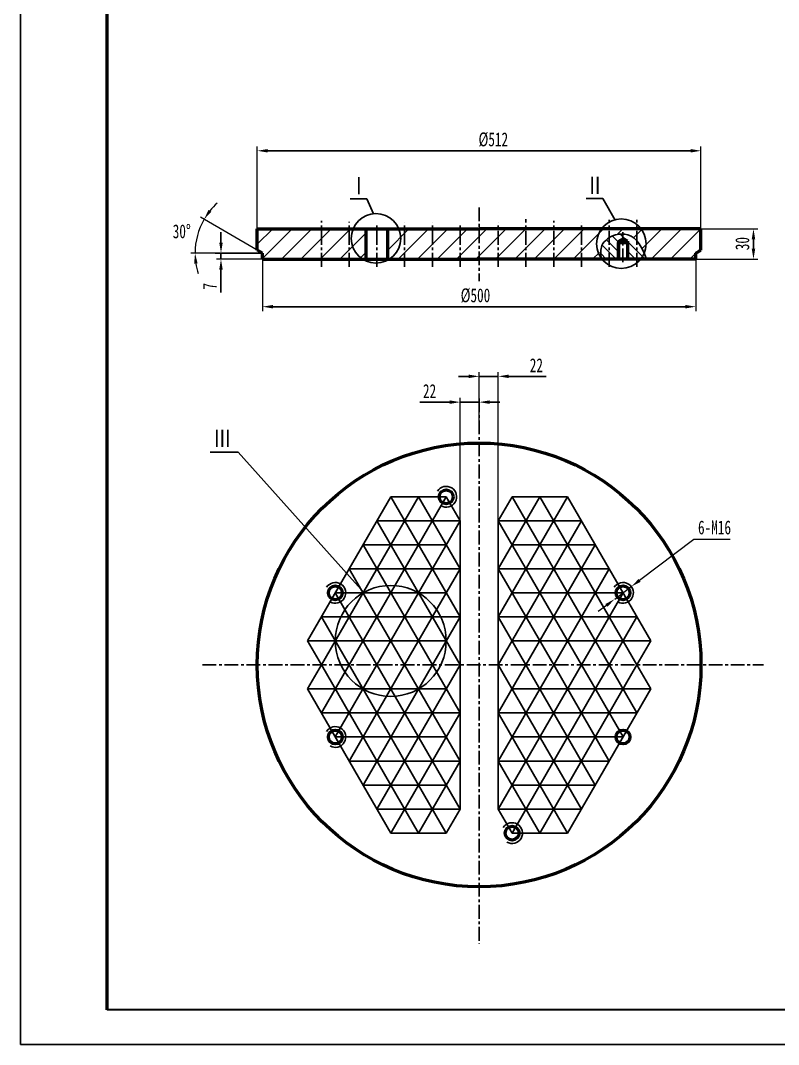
# Model space of a CAD drawing. Header units: millimetres. Extents: x 14092 to 63012, y 39469 to 71324.
# Drawn here: x 21018 to 22768, y 39661 to 42024 of the extents above; entities that cross this region are included whole.
import ezdxf

# ---------------------------------------------------------------- set-up
doc = ezdxf.new("R2010")
doc.units = ezdxf.units.MM
doc.linetypes.add('CENTER', pattern=[50.800000000000004, 31.75, -6.35, 6.35, -6.35])
doc.linetypes.add('PHANTOM2', pattern=[31.750000000000004, 15.875, -3.175, 3.175, -3.175, 3.175, -3.175])
doc.layers.get('0').update_dxf_attribs({"lineweight": 60})
doc.layers.get('DEFPOINTS').update_dxf_attribs({"color": 1, "linetype": 'PHANTOM2', "lineweight": 30})
doc.layers.add('CCX', color=1, linetype='Continuous', lineweight=30)
doc.layers.add('DD', color=1, linetype='CENTER', lineweight=30)
doc.styles.add('HZ', font='SIMFANG.TTF', dxfattribs={"width": 0.7})
doc.styles.add('HZ123', font='SIMFANG.TTF', dxfattribs={"width": 0.7, "height": 2.5})
doc.dimstyles.new('ISO-25$0', dxfattribs={"dimscale": 8, "dimtxt": 4, "dimasz": 3, "dimexe": 1.25, "dimexo": 0, "dimgap": 1.2, "dimtad": 1, "dimdec": 0, "dimtxsty": 'HZ', "dimcen": 0, "dimclrd": 256, "dimclrt": 256, "dimadec": 0, "dimazin": 0, "dimtm": 1e-09, "dimtfac": 8, "dimtdec": 0, "dimtmove": 0, "dimatfit": 2, "dimfxl": 1, "dimlwd": -1, "dimarcsym": 0})
doc.dimstyles.new('ISO-25$2', dxfattribs={"dimscale": 8, "dimtxt": 4, "dimasz": 3, "dimexe": 1.25, "dimexo": 0, "dimgap": 1.5, "dimtad": 2, "dimtih": 1, "dimtoh": 1, "dimdec": 0, "dimdsep": 46, "dimtxsty": 'HZ', "dimcen": 3, "dimadec": 0, "dimazin": 0, "dimtm": 1e-09, "dimtfac": 8, "dimtdec": 0, "dimtmove": 0, "dimatfit": 3, "dimfxl": 1, "dimarcsym": 0})
doc.dimstyles.new('ISO-25$3', dxfattribs={"dimscale": 8, "dimtxt": 4, "dimasz": 3, "dimexe": 1.25, "dimexo": 0, "dimgap": 1.5, "dimtad": 2, "dimtih": 1, "dimtoh": 1, "dimdec": 0, "dimdsep": 46, "dimtxsty": 'HZ', "dimcen": -2.5, "dimadec": 0, "dimazin": 0, "dimtm": 1e-09, "dimtfac": 8, "dimtdec": 0, "dimtmove": 0, "dimatfit": 3, "dimldrblk": 'NONE', "dimfxl": 1, "dimarcsym": 0})

# ---------------------------------------------------------------- blocks, each defined once
blk = doc.blocks.new('*D97')
at = {"layer": 'CCX', "color": 0, "lineweight": -2}
for p, q in [((21565.05848013189, 41542.88296739948), (21565.05848013189, 41732.93351342622)), ((22589.05848013189, 41542.88296739948), (22589.05848013189, 41732.93351342622))]:
    blk.add_line(p, q, dxfattribs=at)
at = {"layer": 'CCX'}
blk.add_line((21589.05848013189, 41722.93351342622), (22565.05848013189, 41722.93351342622), dxfattribs=at)
for points in [[(21589.05848013189, 41726.93351342622), (21589.05848013189, 41718.93351342622), (21565.05848013189, 41722.93351342622)], [(22565.05848013189, 41726.93351342622), (22565.05848013189, 41718.93351342622), (22589.05848013189, 41722.93351342622)]]:
    blk.add_solid(points, dxfattribs=at)
at = {"layer": 'DEFPOINTS', "color": 0}
for p in [(22589.05848013189, 41722.93351342622), (21565.05848013189, 41542.88296739948), (22589.05848013189, 41542.88296739948)]:
    blk.add_point(p, dxfattribs=at)
at = {"layer": 'CCX', "insert": (22109.76128540249, 41748.53351342622), "char_height": 32, "attachment_point": 5, "style": 'HZ'}
blk.add_mtext('{\\Ftxt|c134;%%C}512', dxfattribs=at)
blk = doc.blocks.new('*D98')
at = {"layer": 'CCX', "color": 0, "lineweight": -2}
for p, q in [((21577.05848013189, 41472.88296739948), (21577.05848013189, 41353.11686645494)), ((22577.05848013189, 41472.88296739948), (22577.05848013189, 41353.11686645494))]:
    blk.add_line(p, q, dxfattribs=at)
at = {"layer": 'CCX'}
blk.add_line((21601.05848013189, 41363.11686645494), (22553.05848013189, 41363.11686645494), dxfattribs=at)
for points in [[(21601.05848013189, 41367.11686645494), (21601.05848013189, 41359.11686645494), (21577.05848013189, 41363.11686645494)], [(22553.05848013189, 41367.11686645494), (22553.05848013189, 41359.11686645494), (22577.05848013189, 41363.11686645494)]]:
    blk.add_solid(points, dxfattribs=at)
at = {"layer": 'DEFPOINTS', "color": 0}
for p in [(21577.05848013189, 41472.88296739948), (22577.05848013189, 41472.88296739948), (22577.05848013189, 41363.11686645494)]:
    blk.add_point(p, dxfattribs=at)
at = {"layer": 'CCX', "insert": (22068.52247456853, 41388.71686645494), "char_height": 32, "attachment_point": 5, "style": 'HZ'}
blk.add_mtext('{\\Ftxt|c134;%%C}500', dxfattribs=at)
blk = doc.blocks.new('*D99')
at = {"layer": 'CCX', "color": 0, "lineweight": -2}
for p, q in [((21565.05848013188, 41493.81117062975), (21433.54784695854, 41569.73887009366)), ((21468.00136655667, 41486.88296739947), (21411.34667474349, 41486.88296739948))]:
    blk.add_line(p, q, dxfattribs=at)
for start, end in [(132.3203707237763, 141.1601853618917), (150.0000000000072, 180.0000000000016), (188.839814638117, 197.6796292762325)]:
    blk.add_arc((21577.05848013189, 41486.88296739948), 155.7118053883922, start, end, dxfattribs=at)
at = {"layer": 'CCX', "color": 0}
for points in [[(21459.07385728875, 41582.27586711957), (21452.47452007535, 41586.79789634812), (21442.20810099639, 41564.73887009366)], [(21419.20814134455, 41462.64608074089), (21427.18434963376, 41463.26260432277), (21421.34667474349, 41486.88296739948)]]:
    blk.add_solid(points, dxfattribs=at)
at = {"layer": 'DEFPOINTS', "color": 0}
for p in [(21430.73724563916, 41540.1395413959), (21565.05848013188, 41493.81117062975), (21468.00136655667, 41486.88296739947), (21577.05848013189, 41486.88296739948), (21577.05848013188, 41486.88296739948)]:
    blk.add_point(p, dxfattribs=at)
at = {"layer": 'CCX', "color": 0, "insert": (21390.66346903576, 41536.82736009586), "char_height": 32, "attachment_point": 5, "style": 'HZ'}
blk.add_mtext('30°', dxfattribs=at)
blk = doc.blocks.new('*D100')
at = {"layer": 'CCX'}
for p, q in [((21481.19435479363, 41510.88296739948), (21481.19435479363, 41534.88296739948)), ((21481.19435479363, 41486.88296739948), (21481.19435479363, 41472.88296739948)), ((21481.19435479363, 41448.88296739948), (21481.19435479363, 41395.63323766975))]:
    blk.add_line(p, q, dxfattribs=at)
at = {"layer": 'CCX', "color": 0, "lineweight": -2}
for p, q in [((21577.05848013189, 41486.88296739948), (21471.19435479363, 41486.88296739948)), ((21577.05848013189, 41472.88296739948), (21471.19435479363, 41472.88296739948))]:
    blk.add_line(p, q, dxfattribs=at)
at = {"layer": 'CCX'}
for points in [[(21477.19435479363, 41510.88296739948), (21485.19435479363, 41510.88296739948), (21481.19435479363, 41486.88296739948)], [(21477.19435479363, 41448.88296739948), (21485.19435479363, 41448.88296739948), (21481.19435479363, 41472.88296739948)]]:
    blk.add_solid(points, dxfattribs=at)
at = {"layer": 'DEFPOINTS', "color": 0}
for p in [(21481.19435479363, 41472.88296739948), (21577.05848013189, 41486.88296739948), (21577.05848013189, 41472.88296739948)]:
    blk.add_point(p, dxfattribs=at)
at = {"layer": 'CCX', "insert": (21455.59435479363, 41410.25810253462), "char_height": 32, "attachment_point": 5, "rotation": 90, "style": 'HZ'}
blk.add_mtext('7', dxfattribs=at)
blk = doc.blocks.new('*D101')
at = {"layer": 'CCX', "color": 0, "lineweight": -2}
for p, q in [((22589.05848013189, 41542.88296739948), (22720.19967130332, 41542.88296739948)), ((22577.05848013189, 41472.88296739948), (22720.19967130332, 41472.88296739948))]:
    blk.add_line(p, q, dxfattribs=at)
at = {"layer": 'CCX'}
blk.add_line((22710.19967130332, 41518.88296739948), (22710.19967130332, 41496.88296739948), dxfattribs=at)
for points in [[(22706.19967130332, 41518.88296739948), (22714.19967130332, 41518.88296739948), (22710.19967130332, 41542.88296739948)], [(22706.19967130332, 41496.88296739948), (22714.19967130332, 41496.88296739948), (22710.19967130332, 41472.88296739948)]]:
    blk.add_solid(points, dxfattribs=at)
at = {"layer": 'DEFPOINTS', "color": 0}
for p in [(22589.05848013189, 41542.88296739948), (22577.05848013189, 41472.88296739948), (22710.19967130332, 41472.88296739948)]:
    blk.add_point(p, dxfattribs=at)
at = {"layer": 'CCX', "insert": (22684.59967130332, 41508.6983527971), "char_height": 32, "attachment_point": 5, "rotation": 90, "style": 'HZ'}
blk.add_mtext('30', dxfattribs=at)
blk = doc.blocks.new('*D102')
at = {"layer": 'CCX', "color": 0, "lineweight": -2}
for p, q in [((22572.23695066403, 40825.66185637551), (22447.41017809026, 40731.7146151201)), ((22656.28019390737, 40825.66185637551), (22572.23695066403, 40825.66185637551)), ((22389.88263115274, 40688.41817943138), (22428.23432911108, 40717.28246989052)), ((22370.70678217356, 40673.98603420179), (22351.53093319438, 40659.55388897222))]:
    blk.add_line(p, q, dxfattribs=at)
at = {"layer": 'CCX', "color": 0}
for points in [[(22445.004820552, 40734.91058994996), (22449.81553562853, 40728.51864029023), (22428.23432911108, 40717.28246989052)], [(22368.3014246353, 40677.18200903166), (22373.11213971183, 40670.79005937193), (22389.88263115274, 40688.41817943138)]]:
    blk.add_solid(points, dxfattribs=at)
at = {"layer": 'DEFPOINTS', "color": 0}
for p in [(22428.23432911108, 40717.28246989052), (22389.88263115274, 40688.41817943138)]:
    blk.add_point(p, dxfattribs=at)
at = {"layer": 'CCX', "color": 0, "insert": (22620.25857228574, 40853.66185637551), "char_height": 32, "attachment_point": 5, "style": 'HZ'}
blk.add_mtext('6-M16', dxfattribs=at)
blk = doc.blocks.new('_None')
blk = doc.blocks.new('*D119')
at = {"layer": 'CCX'}
for p, q in [((22009.05848013188, 41142.88526770259), (21940.06820986161, 41142.88526770259)), ((22077.05848013188, 41142.88526770259), (22033.05848013188, 41142.88526770259)), ((22101.05848013188, 41142.88526770259), (22125.05848013188, 41142.88526770259))]:
    blk.add_line(p, q, dxfattribs=at)
at = {"layer": 'CCX', "color": 0, "lineweight": -2}
for p, q in [((22033.05848013188, 40869.12720218753), (22033.05848013188, 41152.88526770259)), ((22077.05848013188, 41081.5734471343), (22077.05848013188, 41152.88526770259))]:
    blk.add_line(p, q, dxfattribs=at)
at = {"layer": 'CCX'}
for points in [[(22009.05848013188, 41146.88526770259), (22009.05848013188, 41138.88526770259), (22033.05848013188, 41142.88526770259)], [(22101.05848013188, 41146.88526770259), (22101.05848013188, 41138.88526770259), (22077.05848013188, 41142.88526770259)]]:
    blk.add_solid(points, dxfattribs=at)
at = {"layer": 'DEFPOINTS', "color": 0}
for p in [(22077.05848013188, 41142.88526770259), (22077.05848013188, 41081.5734471343), (22033.05848013188, 40869.12720218753)]:
    blk.add_point(p, dxfattribs=at)
at = {"layer": 'CCX', "insert": (21962.56334499675, 41168.48526770259), "char_height": 32, "attachment_point": 5, "style": 'HZ'}
blk.add_mtext('22', dxfattribs=at)
blk = doc.blocks.new('*D120')
at = {"layer": 'CCX', "color": 0, "lineweight": -2}
for p, q in [((22077.05848013188, 41081.5734471343), (22077.05848013188, 41212.43910418785)), ((22121.05848013188, 40869.12720218753), (22121.05848013188, 41212.43910418785))]:
    blk.add_line(p, q, dxfattribs=at)
at = {"layer": 'CCX'}
for p, q in [((22053.05848013188, 41202.43910418785), (22029.05848013188, 41202.43910418785)), ((22077.05848013188, 41202.43910418785), (22121.05848013188, 41202.43910418785)), ((22145.05848013188, 41202.43910418785), (22231.55383150435, 41202.43910418785))]:
    blk.add_line(p, q, dxfattribs=at)
for points in [[(22053.05848013188, 41206.43910418785), (22053.05848013188, 41198.43910418785), (22077.05848013188, 41202.43910418785)], [(22145.05848013188, 41206.43910418785), (22145.05848013188, 41198.43910418785), (22121.05848013188, 41202.43910418785)]]:
    blk.add_solid(points, dxfattribs=at)
at = {"layer": 'DEFPOINTS', "color": 0}
for p in [(22077.05848013188, 41202.43910418785), (22077.05848013188, 41081.5734471343), (22121.05848013188, 40869.12720218753)]:
    blk.add_point(p, dxfattribs=at)
at = {"layer": 'CCX', "insert": (22209.05869636921, 41228.03910418785), "char_height": 32, "attachment_point": 5, "style": 'HZ'}
blk.add_mtext('22', dxfattribs=at)

msp = doc.modelspace()

# ---------------------------------------------------------------- hatches: boundary and pattern name
at = {"layer": 'CCX'}
h = msp.add_hatch(dxfattribs=at)
h.set_pattern_fill('ANSI31', color=256, scale=10, style=0)
h.set_pattern_definition([(45, (-10162.96181056109, 2729.611721907786), (-22.45064030267288, 22.45064030267288), [])])
h.paths.add_polyline_path([(21713.05848013189, 41542.88296739948), (21565.05848013189, 41542.88296739948), (21565.05848013188, 41493.81117062974), (21577.05848013189, 41486.88296739947), (21577.05848013189, 41472.88296739948), (21713.0584801319, 41472.88296739948)])
h.paths.add_polyline_path([(21777.0584801319, 41542.88296739947), (21713.0584801319, 41542.88296739948), (21713.05848013189, 41472.88296739948), (21777.0584801319, 41472.88296739948)])
h.paths.add_polyline_path([(21781.78013982522, 41520.79814898221, -0.09955672514993512), (21786.22154539525, 41542.88296739947), (21777.0584801319, 41542.88296739947), (21777.0584801319, 41472.88296739948), (21807.79880143784, 41472.88296739948, -0.2539920162963497)])
h.paths.add_polyline_path([(21816.05848013189, 41542.88296739946), (21786.22154539525, 41542.88296739946, 0.09955672514990295), (21781.78013982522, 41520.79814898221, 0.2539920162963497), (21807.79880143784, 41472.88296739948), (21816.05848013189, 41472.88296739948)])
h.paths.add_polyline_path([(21896.03795302403, 41520.79814898221, 0.09955672514993512), (21891.596547454, 41542.88296739947), (21866.05848013189, 41542.88296739947), (21866.05848013189, 41472.88296739948), (21870.01929141141, 41472.88296739948, 0.2539920162963497)])
h.paths.add_polyline_path([(21905.0584801319, 41542.88296739947), (21891.596547454, 41542.88296739947, -0.09955672514993512), (21896.03795302403, 41520.79814898221, -0.2539920162963497), (21870.01929141141, 41472.88296739948), (21905.05848013189, 41472.88296739948)])
h.paths.add_polyline_path([(21969.0584801319, 41542.88296739947), (21905.0584801319, 41542.88296739947), (21905.0584801319, 41472.88296739948), (21969.0584801319, 41472.88296739948)])
h.paths.add_polyline_path([(22033.0584801319, 41542.88296739946), (21969.05848013189, 41542.88296739946), (21969.05848013189, 41472.88296739948), (22033.05848013189, 41472.88296739948)])
h.paths.add_polyline_path([(22077.05848013189, 41542.88296739947), (22033.0584801319, 41542.88296739947), (22033.05848013189, 41472.88296739948), (22077.05848013189, 41472.88296739948)])
h.paths.add_polyline_path([(22121.05848013188, 41542.88296739946), (22077.05848013189, 41542.88296739946), (22077.05848013189, 41472.88296739948), (22121.05848013188, 41472.88296739948)])
h.paths.add_polyline_path([(22185.05848013188, 41542.88296739946), (22121.05848013188, 41542.88296739946), (22121.05848013188, 41472.88296739948), (22185.05848013188, 41472.88296739948)])
h.paths.add_polyline_path([(22249.05848013188, 41542.88296739946), (22185.05848013188, 41542.88296739946), (22185.05848013188, 41472.88296739948), (22249.05848013188, 41472.88296739948)])
h.paths.add_polyline_path([(22313.05848013188, 41542.88296739947), (22249.05848013188, 41542.88296739947), (22249.05848013189, 41472.88296739948), (22313.05848013188, 41472.88296739948)])
edge = h.paths.add_edge_path()
edge.add_line((22359.54675452243, 41542.88296739947), (22313.05848013188, 41542.88296739946))
edge.add_line((22313.05848013188, 41542.88296739946), (22313.05848013189, 41472.88296739948))
edge.add_line((22313.05848013189, 41472.88296739948), (22359.32010415586, 41472.88296739948))
edge.add_spline(control_points=[(22359.32010415586, 41472.88296739948), (22359.21429006618, 41473.52996812231), (22359.11129745625, 41474.17605406922), (22359.01192526258, 41474.8209662102)], knot_values=[6.49126628716103, 6.49126628716103, 6.49126628716103, 6.49126628716103, 8.32934780011367, 8.32934780011367, 8.32934780011367, 8.32934780011367], degree=3, periodic=0)
edge.add_spline(control_points=[(22377.05848013188, 41522.29447128466), (22369.66983783549, 41517.72935511097), (22356.19458295364, 41503.91562584005), (22357.3902674762, 41485.34530663653), (22359.01192526258, 41474.8209662102)], knot_values=[8.329347800113666, 8.329347800113666, 8.329347800113666, 8.329347800113666, 32.88160936656627, 62.87731629201191, 62.87731629201191, 62.87731629201191, 62.87731629201191], degree=3, periodic=0)
edge.add_arc((22405.16399368284, 41508.49140650694), 57.12890659940603, 180, 216.1127817753548, ccw=False)
edge.add_arc((22405.16399368285, 41508.49140650694), 57.12890659940604, 142.9867795623308, 180, ccw=False)
edge = h.paths.add_edge_path()
edge.add_line((22377.05848013188, 41542.88296739948), (22359.54675452243, 41542.88296739948))
edge.add_arc((22405.16399368285, 41508.49140650694), 57.12890659940604, 142.986779562325, 180)
edge.add_arc((22405.16399368285, 41508.49140650694), 57.12890659940604, 180, 216.112781775387)
edge.add_spline(control_points=[(22359.01192526258, 41474.8209662102), (22357.3902674762, 41485.34530663653), (22356.19458295364, 41503.91562584005), (22369.66983783549, 41517.72935511097), (22377.05848013188, 41522.29447128466)], knot_values=[8.32934780011367, 8.32934780011367, 8.32934780011367, 8.32934780011367, 38.32505472555931, 62.87731629201191, 62.87731629201191, 62.87731629201191, 62.87731629201191], degree=3, periodic=0)
edge.add_line((22377.05848013188, 41522.29447128466), (22377.05848013188, 41542.88296739948))
edge = h.paths.add_edge_path()
edge.add_line((22441.05848013188, 41542.88296739948), (22377.05848013189, 41542.88296739947))
edge.add_line((22377.05848013189, 41542.88296739947), (22377.05848013189, 41522.29447128465))
edge.add_spline(control_points=[(22377.05848013188, 41522.29447128466), (22381.64314454268, 41525.12713320184), (22392.06270825923, 41529.61963329554), (22402.96591085944, 41530.76184333784), (22408.31475830854, 41530.54506858035)], knot_values=[62.87731629201191, 62.87731629201191, 62.87731629201191, 62.87731629201191, 78.11203402402191, 94.03811041615964, 94.03811041615964, 94.03811041615964, 94.03811041615964], degree=3, periodic=0)
edge.add_spline(control_points=[(22408.31475830854, 41530.54506858035), (22412.35060710388, 41530.3815062144), (22425.31280331582, 41528.32756564413), (22435.22042075989, 41521.61331312334), (22441.05848013188, 41515.27264621681)], knot_values=[94.03811041615964, 94.03811041615964, 94.03811041615964, 94.03811041615964, 106.0547620094645, 133.8903824955834, 133.8903824955834, 133.8903824955834, 133.8903824955834], degree=3, periodic=0)
edge.add_line((22441.05848013189, 41515.27264621681), (22441.05848013188, 41542.88296739948))
edge = h.paths.add_edge_path()
edge.add_line((22450.78123284327, 41542.88296739947), (22441.05848013188, 41542.88296739946))
edge.add_line((22441.05848013188, 41542.88296739946), (22441.05848013189, 41515.27264621682))
edge.add_spline(control_points=[(22441.05848013188, 41515.27264621681), (22447.9984615334, 41507.73519111387), (22453.40928237578, 41497.86472521973), (22457.97647608654, 41486.70715367138)], knot_values=[133.8903824955834, 133.8903824955834, 133.8903824955834, 133.8903824955834, 166.9799206733259, 166.9799206733259, 166.9799206733259, 166.9799206733259], degree=3, periodic=0)
edge.add_arc((22405.16399368284, 41508.49140650695), 57.12890659940604, 337.584683381688, 359.9999999999927)
edge.add_arc((22405.16399368285, 41508.49140650694), 57.12890659940604, 0, 37.01322043766923)
h.paths.add_polyline_path([(22589.05848013189, 41542.88296739948), (22450.78123284327, 41542.88296739947, -0.1629195573968596), (22462.29290028225, 41508.49140650694, -0.169844348792338), (22449.83782308636, 41472.88296739948), (22577.05848013189, 41472.88296739947), (22577.0584801319, 41486.88296739948), (22589.0584801319, 41493.81117062975)])
h = msp.add_hatch(dxfattribs=at)
h.set_pattern_fill('ANSI31', color=256, scale=5, angle=90, style=0)
h.set_pattern_definition([(135, (8733.794964216413, 13306.49709725515), (-11.22532015133644, -11.22532015133644), [])])
edge = h.paths.add_edge_path()
edge.add_line((22396.26984780509, 41511.24886437994), (22398.66771636636, 41511.24886437994))
edge.add_line((22398.66771636636, 41511.24886437994), (22398.66771636637, 41514.44602246164))
edge.add_line((22398.66771636637, 41514.44602246164), (22409.0584801319, 41520.44513271876))
edge.add_line((22409.05848013191, 41520.44513271877), (22409.05848013191, 41530.50969525707))
edge.add_spline(control_points=[(22409.05848013191, 41530.50969525706), (22403.48376421327, 41530.81417723325), (22383.71010619896, 41528.88894762296), (22355.26849930359, 41508.68142469611), (22357.48750678685, 41484.08839217802), (22359.32010415586, 41472.88296739948)], knot_values=[6.491266287161025, 6.491266287161025, 6.491266287161025, 6.491266287161025, 23.15695250470991, 62.9439318031725, 94.77772024157079, 94.77772024157079, 94.77772024157079, 94.77772024157079], degree=3, periodic=0)
edge.add_line((22359.32010415586, 41472.88296739948), (22396.26984780507, 41472.88296739948))
edge.add_line((22396.26984780507, 41472.88296739948), (22396.26984780509, 41511.24886437995))
edge = h.paths.add_edge_path()
edge.add_spline(control_points=[(22463.05746914722, 41472.88296739947), (22454.09280381471, 41499.77113596846), (22440.46397431167, 41525.72057066356), (22412.83068029445, 41530.30366377906), (22409.05848013191, 41530.50969525706)], knot_values=[94.77772024157082, 94.77772024157082, 94.77772024157082, 94.77772024157082, 168.8324331370202, 180.1094749049139, 180.1094749049139, 180.1094749049139, 180.1094749049139], degree=3, periodic=0)
edge.add_line((22409.05848013191, 41530.50969525706), (22409.05848013191, 41520.44513271876))
edge.add_line((22409.05848013191, 41520.44513271876), (22419.44924389743, 41514.44602246163))
edge.add_line((22419.44924389743, 41514.44602246163), (22419.44924389743, 41511.24886437993))
edge.add_line((22419.44924389743, 41511.24886437993), (22421.84711245871, 41511.24886437992))
edge.add_line((22421.84711245871, 41511.24886437993), (22421.84711245871, 41472.88296739947))
edge.add_line((22421.84711245871, 41472.88296739948), (22463.05746914722, 41472.88296739948))

# ---------------------------------------------------------------- linework, layer by layer
at = {"lineweight": 35}
for p, q in [((21218.40101124275, 39740.72423181004), (21218.40101124275, 44332.72423181005)), ((27666.40101124277, 39740.72423181004), (21218.40101124275, 39740.72423181004))]:
    msp.add_line(p, q, dxfattribs=at)
for p, q in [((21218.40101124275, 39740.72423181003), (21218.40101124275, 44332.72423181005)), ((21565.05848013188, 41493.81117062975), (21565.05848013189, 41542.88296739948)), ((21565.05848013189, 41542.88296739948), (22077.05848013189, 41542.88296739946)), ((21816.05848013189, 41472.88296739948), (21816.05848013189, 41542.88296739947)), ((21866.0584801319, 41472.88296739948), (21866.0584801319, 41542.88296739947)), ((22589.05848013189, 41542.88296739948), (22077.05848013189, 41542.88296739946)), ((22589.0584801319, 41493.81117062975), (22589.05848013189, 41542.88296739948)), ((22398.66771636637, 41514.44602246163), (22409.05848013191, 41520.44513271876)), ((22419.44924389744, 41514.44602246163), (22409.0584801319, 41520.44513271876)), ((21577.05848013189, 41486.88296739948), (21565.05848013188, 41493.81117062975)), ((22396.26984780508, 41511.24886437994), (22421.84711245871, 41511.24886437993)), ((22398.66771636637, 41514.44602246163), (22419.44924389743, 41514.44602246163)), ((22398.66771636637, 41514.44602246163), (22398.66771636634, 41472.88296739948)), ((22419.44924389743, 41514.44602246163), (22419.44924389743, 41472.88296739948)), ((22577.05848013189, 41486.88296739948), (22589.0584801319, 41493.81117062975)), ((21577.05848013189, 41472.88296739948), (21577.05848013188, 41486.88296739948)), ((21577.05848013189, 41472.88296739948), (22077.05848013189, 41472.88296739948)), ((22577.05848013189, 41472.88296739948), (22077.05848013189, 41472.88296739948)), ((22577.05848013189, 41472.88296739948), (22577.0584801319, 41486.88296739948))]:
    msp.add_line(p, q)
at = {"const_width": 2.400000000000007}
msp.add_lwpolyline([(27666.40101124276, 39740.72423181004), (27666.40101124276, 44332.72423181005), (21218.40101124275, 44332.72423181005), (21218.40101124275, 39740.72423181004), (27666.40101124276, 39740.72423181004)], dxfattribs=at)
for centre, radius in [((22077.05848013189, 40536.57344713432), 512), ((22001.05848013191, 40924.55282802971), 16), ((21745.05848013188, 40702.85032466095), 16), ((22409.05848013191, 40702.85032466095), 16), ((21745.05848013188, 40370.29656960769), 16), ((22409.05848013191, 40370.29656960769), 16), ((22153.05848013188, 40148.59406623892), 16)]:
    msp.add_circle(centre, radius)
at = {"layer": 'CCX', "color": 3}
for p, q in [((21018.40101124276, 39660.72423181003), (21018.40101124276, 44412.72423181005)), ((27746.40101124276, 39660.72423181004), (21018.40101124276, 39660.72423181004))]:
    msp.add_line(p, q, dxfattribs=at)
at = {"layer": 'CCX'}
for p, q in [((21817.87605247219, 41612.31173377187), (21779.02471032348, 41612.31173377187)), ((21833.14950350007, 41577.63598527585), (21817.87605247219, 41612.31173377187)), ((22362.67564801623, 41612.87078212055), (22323.82430586752, 41612.87078212055)), ((22362.67564801623, 41612.87078212055), (22390.9853929389, 41562.88296739949)), ((22396.26984780509, 41511.24886437994), (22396.26984780507, 41472.88296739948)), ((22421.84711245871, 41511.24886437994), (22421.84711245871, 41472.88296739948)), ((21577.05848013188, 41486.88296739948), (21468.00136655667, 41486.88296739948)), ((21520.674843582, 41027.65381066006), (21456.32532701457, 41027.65381066006)), ((21810.61532818071, 40703.73471086527), (21520.674843582, 41027.65381066006)), ((21681.05848013189, 40591.99907297653), (21873.05848013191, 40924.55282802977)), ((21713.05848013189, 40536.57344713432), (21937.05848013191, 40924.55282802976)), ((21777.05848013189, 40536.57344713432), (22001.05848013189, 40924.55282802976)), ((22001.05848013189, 40924.55282802976), (21873.05848013191, 40924.55282802976)), ((22033.05848013188, 40647.42469881872), (21873.05848013185, 40924.55282802977)), ((22033.05848013189, 40758.27595050311), (21937.05848013189, 40924.55282802976)), ((22033.05848013189, 40869.12720218756), (22001.05848013188, 40924.55282802976)), ((22121.05848013191, 40647.42469881872), (22281.05848013193, 40924.55282802977)), ((22121.05848013189, 40758.27595050311), (22217.05848013189, 40924.55282802976)), ((22121.05848013189, 40869.12720218756), (22153.05848013191, 40924.55282802976)), ((22377.05848013189, 40536.57344713432), (22153.05848013189, 40924.55282802976)), ((22153.05848013189, 40924.55282802976), (22281.05848013188, 40924.55282802976)), ((22441.05848013189, 40536.57344713432), (22217.05848013188, 40924.55282802976)), ((22473.05848013189, 40591.99907297653), (22281.05848013188, 40924.55282802977)), ((22033.05848013189, 40536.57344713432), (21841.05848013189, 40869.12720218755)), ((21841.05848013189, 40536.57344713432), (22033.05848013189, 40869.12720218755)), ((22033.05848013189, 40869.12720218755), (21841.05848013189, 40869.12720218755)), ((22033.05848013189, 40204.01969208108), (22033.0584801319, 40869.12720218755)), ((22121.05848013189, 40536.57344713432), (22313.05848013189, 40869.12720218755)), ((22313.05848013189, 40536.57344713432), (22121.05848013189, 40869.12720218755)), ((22121.05848013189, 40869.12720218755), (22313.05848013189, 40869.12720218755)), ((22121.05848013188, 40869.12720218755), (22121.05848013189, 40204.01969208107)), ((21969.05848013189, 40536.57344713432), (21809.05848013189, 40813.70157634534)), ((22001.05848013189, 40813.70157634535), (21809.05848013189, 40813.70157634535)), ((22153.05848013189, 40813.70157634535), (22345.05848013189, 40813.70157634535)), ((22185.05848013189, 40536.57344713432), (22345.05848013189, 40813.70157634534)), ((21905.05848013188, 40536.57344713432), (21777.05848013189, 40758.27595050314)), ((22033.05848013189, 40758.27595050314), (21777.05848013189, 40758.27595050314)), ((21905.05848013189, 40536.57344713432), (22033.05848013189, 40758.27595050313)), ((22249.05848013189, 40536.57344713432), (22121.05848013189, 40758.27595050313)), ((22121.05848013189, 40758.27595050314), (22377.05848013189, 40758.27595050314)), ((22249.05848013191, 40536.57344713432), (22377.05848013189, 40758.27595050314)), ((21841.05848013188, 40536.57344713432), (21745.05848013189, 40702.85032466093)), ((22001.05848013189, 40702.85032466093), (21745.05848013189, 40702.85032466093)), ((22153.05848013189, 40702.85032466093), (22409.05848013189, 40702.85032466093)), ((22313.05848013191, 40536.57344713432), (22409.05848013189, 40702.85032466093)), ((21777.05848013189, 40536.57344713432), (21713.05848013189, 40647.42469881871)), ((22033.05848013189, 40647.42469881872), (21713.05848013188, 40647.42469881872)), ((21969.05848013189, 40536.57344713432), (22033.05848013186, 40647.42469881869)), ((22185.05848013189, 40536.57344713432), (22121.05848013192, 40647.42469881869)), ((22121.05848013189, 40647.42469881872), (22441.05848013191, 40647.42469881872)), ((22377.05848013189, 40536.57344713432), (22441.05848013189, 40647.42469881871)), ((22001.05848013189, 40591.99907297653), (21681.05848013191, 40591.99907297654)), ((21713.05848013189, 40536.57344713432), (21681.05848013189, 40591.99907297653)), ((22153.05848013189, 40591.99907297653), (22473.05848013188, 40591.99907297654)), ((22441.05848013189, 40536.57344713432), (22473.05848013189, 40591.99907297653)), ((21713.05848013189, 40536.57344713432), (21681.05848013189, 40481.14782129211)), ((21713.05848013189, 40536.57344713432), (21937.05848013191, 40148.59406623887)), ((21777.05848013189, 40536.57344713432), (21713.05848013189, 40425.72219544993)), ((21841.05848013188, 40536.57344713432), (21745.05848013189, 40370.2965696077)), ((21905.05848013188, 40536.57344713432), (21777.05848013189, 40314.87094376549)), ((21777.05848013189, 40536.57344713432), (22001.05848013189, 40148.59406623887)), ((21969.05848013189, 40536.57344713432), (21809.05848013189, 40259.4453179233)), ((22033.05848013189, 40536.57344713432), (21841.05848013189, 40204.01969208108)), ((21841.05848013189, 40536.57344713432), (22033.05848013189, 40204.01969208108)), ((21905.05848013189, 40536.57344713432), (22033.05848013189, 40314.87094376551)), ((21969.05848013189, 40536.57344713432), (22033.05848013186, 40425.72219544994)), ((22121.05848013189, 40536.57344713432), (22313.05848013189, 40204.01969208108)), ((22185.05848013189, 40536.57344713432), (22121.05848013192, 40425.72219544994)), ((22249.05848013189, 40536.57344713432), (22121.05848013189, 40314.87094376551)), ((22313.05848013189, 40536.57344713432), (22121.05848013189, 40204.01969208108)), ((22377.05848013189, 40536.57344713432), (22153.05848013189, 40148.59406623887)), ((22185.05848013189, 40536.57344713432), (22345.05848013189, 40259.4453179233)), ((22441.05848013189, 40536.57344713432), (22217.05848013188, 40148.59406623887)), ((22249.05848013191, 40536.57344713432), (22377.05848013189, 40314.87094376549)), ((22313.05848013191, 40536.57344713432), (22409.05848013189, 40370.2965696077)), ((22377.05848013189, 40536.57344713432), (22441.05848013189, 40425.72219544993)), ((22441.05848013189, 40536.57344713432), (22473.05848013189, 40481.14782129211)), ((22001.05848013189, 40481.14782129211), (21681.05848013191, 40481.14782129209)), ((21681.05848013189, 40481.14782129211), (21873.05848013191, 40148.59406623886)), ((22153.05848013189, 40481.14782129211), (22473.05848013188, 40481.14782129209)), ((22473.05848013189, 40481.14782129211), (22281.05848013188, 40148.59406623886)), ((22033.05848013189, 40425.72219544991), (21713.05848013188, 40425.72219544991)), ((22033.05848013188, 40425.72219544991), (21873.05848013185, 40148.59406623886)), ((22121.05848013191, 40425.72219544991), (22281.05848013193, 40148.59406623886)), ((22121.05848013189, 40425.72219544991), (22441.05848013191, 40425.72219544991)), ((22001.05848013189, 40370.2965696077), (21745.05848013189, 40370.2965696077)), ((22153.05848013189, 40370.2965696077), (22409.05848013189, 40370.2965696077)), ((22033.05848013189, 40314.87094376549), (21777.05848013189, 40314.87094376549)), ((22033.05848013189, 40314.87094376552), (21937.05848013189, 40148.59406623887)), ((22121.05848013189, 40314.87094376549), (22377.05848013189, 40314.87094376549)), ((22121.05848013189, 40314.87094376552), (22217.05848013189, 40148.59406623887)), ((22001.05848013189, 40259.44531792328), (21809.05848013189, 40259.44531792328)), ((22153.05848013189, 40259.44531792328), (22345.05848013189, 40259.44531792328)), ((22033.05848013189, 40204.01969208108), (21841.05848013189, 40204.01969208108)), ((22033.05848013189, 40204.01969208107), (22001.05848013188, 40148.59406623887)), ((22121.05848013189, 40204.01969208108), (22313.05848013189, 40204.01969208108)), ((22121.05848013189, 40204.01969208107), (22153.05848013191, 40148.59406623887)), ((22001.05848013189, 40148.59406623887), (21873.05848013191, 40148.59406623887)), ((22153.05848013189, 40148.59406623887), (22281.05848013188, 40148.59406623887))]:
    msp.add_line(p, q, dxfattribs=at)
for centre, radius in [((21838.90904642463, 41520.79814898221), 57.12890659940604), ((22405.16399368285, 41508.49140650694), 57.12890659940604), ((21873.0584801319, 40591.99907297653), 128.0000000000068)]:
    msp.add_circle(centre, radius, dxfattribs=at)
for centre in [(22001.05848013188, 40924.55282802976), (21745.05848013188, 40702.85032466095), (22409.05848013191, 40702.85032466095), (21745.05848013189, 40370.2965696077), (22153.05848013188, 40148.59406623892)]:
    msp.add_arc(centre, 24, 240.0000000000035, 147.6286173777319, dxfattribs=at)
msp.add_open_spline([(22359.32010415586, 41472.88296739948), (22357.48750678685, 41484.08839217802), (22355.26849930359, 41508.68142469611), (22387.34302126735, 41531.47010328008), (22437.80220089677, 41530.78861523684), (22454.09280381471, 41499.77113596846), (22463.05746914722, 41472.88296739947)], degree=3, knots=[6.49126628716103, 6.49126628716103, 6.49126628716103, 6.49126628716103, 38.32505472555931, 78.11203402402191, 106.0547620094645, 180.1094749049139, 180.1094749049139, 180.1094749049139, 180.1094749049139], dxfattribs=at)
at = {"layer": 'DD'}
for p, q in [((22077.05848013189, 41592.13776067321), (22077.05848013189, 41421.88494972042)), ((22185.05848013188, 41455.43466975391), (22185.05848013188, 41565.42652477381)), ((22377.05848013188, 41455.43466975391), (22377.05848013189, 41563.37507878735)), ((22441.05848013188, 41455.43466975391), (22441.05848013189, 41563.37507878735)), ((21713.0584801319, 41455.43466975391), (21713.0584801319, 41561.32363280088)), ((21777.0584801319, 41455.43466975391), (21777.0584801319, 41559.27218681441)), ((21841.0584801319, 41455.43466975391), (21841.0584801319, 41555.16929484148)), ((21905.0584801319, 41455.43466975391), (21905.0584801319, 41557.22074082794)), ((21969.0584801319, 41455.43466975391), (21969.0584801319, 41557.22074082794)), ((22033.0584801319, 41455.43466975391), (22033.0584801319, 41553.11784885501)), ((22121.05848013188, 41455.43466975391), (22121.05848013188, 41557.22074082794)), ((22249.05848013188, 41455.43466975391), (22249.05848013188, 41561.32363280088)), ((22313.05848013188, 41455.43466975391), (22313.05848013188, 41557.22074082794)), ((22408.31475830853, 41465.91418850604), (22408.31475830854, 41535.42352645622)), ((22077.05848013189, 41151.22653628525), (22077.05848013189, 39892.78159689117)), ((21438.64989637611, 40536.57344713432), (22733.36570073642, 40536.57344713432))]:
    msp.add_line(p, q, dxfattribs=at)

# ---------------------------------------------------------------- texts
at = {"layer": 'CCX', "linetype": 'ByBlock', "style": 'HZ123', "width": 0.8}
for s, p in [('Ⅰ', (21777.53944096635, 41622.4873245114)), ('Ⅱ', (22322.33903651039, 41623.04637286007)), ('Ⅲ', (21462.45148804312, 41039.25034465277))]:
    msp.add_text(s, height=39.99999999999999, dxfattribs=at).set_placement(p)

# ---------------------------------------------------------------- dimensions: what is measured, and where the dimension line sits
at = {"layer": 'CCX'}
for base, p1, p2, text, picture, middle in [((22589.05848013189, 41722.93351342622), (21565.05848013189, 41542.88296739948), (22589.05848013189, 41542.88296739948), '{\\Ftxt|c134;%%C}512', '*D97', (22109.76128540249, 41722.93351342622)), ((22577.05848013189, 41363.11686645494), (21577.05848013189, 41472.88296739948), (22577.05848013189, 41472.88296739948), '{\\Ftxt|c134;%%C}500', '*D98', (22068.52247456853, 41363.11686645494)), ((22077.05848013188, 41202.43910418785), (22121.05848013188, 40869.12720218753), (22077.05848013188, 41081.5734471343), '22', '*D120', (22209.05869636921, 41202.43910418785)), ((22077.05848013188, 41142.88526770259), (22033.05848013188, 40869.12720218753), (22077.05848013188, 41081.5734471343), '22', '*D119', (21962.56334499675, 41142.88526770259))]:
    dim = msp.add_linear_dim(base=base, p1=p1, p2=p2, text=text, dimstyle='ISO-25$0', dxfattribs=at)
    dim.commit()
    dim.dimension.update_dxf_attribs({"geometry": picture, "text_midpoint": middle, "dimtype": 160})
dim = msp.add_angular_dim_2l(base=(21430.73724563916, 41540.1395413959), line1=((21577.05848013188, 41486.88296739948), (21468.00136655667, 41486.88296739948)), line2=((21577.05848013189, 41486.88296739948), (21565.05848013188, 41493.81117062975)), dimstyle='ISO-25$2', override={"dimazin": 2}, dxfattribs=at)
dim.commit()
dim.dimension.update_dxf_attribs({"geometry": '*D99', "text_midpoint": (21390.66346903576, 41536.82736009586)})
for base, p1, p2, text, picture, middle in [((22710.19967130332, 41472.88296739948), (22589.05848013189, 41542.88296739948), (22577.05848013189, 41472.88296739948), '30', '*D101', (22710.19967130331, 41508.6983527971)), ((21481.19435479363, 41472.88296739948), (21577.05848013189, 41486.88296739948), (21577.05848013189, 41472.88296739948), '7', '*D100', (21481.19435479362, 41410.25810253462))]:
    dim = msp.add_linear_dim(base=base, p1=p1, p2=p2, angle=90, text=text, dimstyle='ISO-25$0', dxfattribs=at)
    dim.commit()
    dim.dimension.update_dxf_attribs({"geometry": picture, "text_midpoint": middle, "dimtype": 160})
dim = msp.add_diameter_dim_2p(p1=(22389.88263115274, 40688.41817943138), p2=(22428.23432911108, 40717.28246989052), text='6-M16', dimstyle='ISO-25$3', dxfattribs=at)
dim.commit()
dim.dimension.update_dxf_attribs({"geometry": '*D102', "text_midpoint": (22620.25857228574, 40825.66185637551), "dimtype": 163})

doc.saveas('drawing.dxf')
